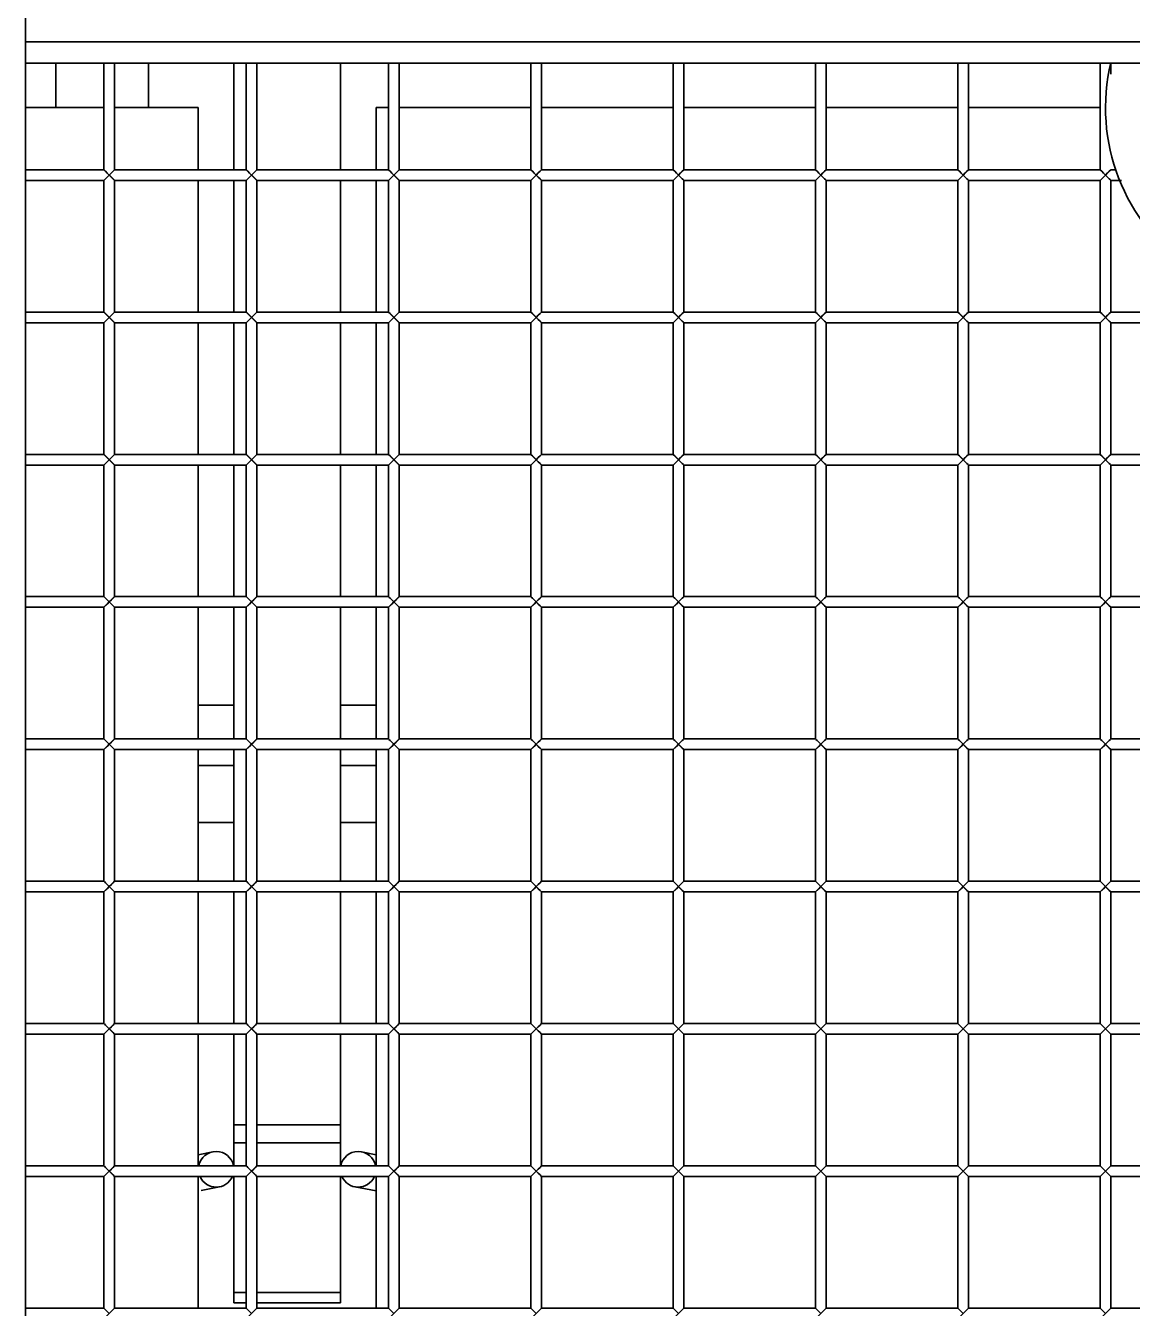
# Model space of a CAD drawing. Header units: millimetres. Extents: x 32496 to 166256, y 3504 to 23939.
# Drawn here: x 69754.5 to 70065.5, y 14212.6 to 14573.2 of the extents above; entities that cross this region are included whole.
import ezdxf

# ---------------------------------------------------------------- set-up
doc = ezdxf.new("R2010")
doc.units = ezdxf.units.MM
doc.layers.get('0').update_dxf_attribs({"lineweight": 35})

# ---------------------------------------------------------------- blocks, each defined once
blk = doc.blocks.new('8-1250')
at = {"linetype": 'Continuous'}
for p, q in [((-3291.63, -32393.79), (-3291.63, -33324.79)), ((-2665.63, -32402.79), (-3291.63, -32402.79)), ((-3291.63, -32408.79), (-2665.63, -32408.79)), ((-3283.13, -32408.79), (-3283.13, -32421.29)), ((-3269.63, -32408.79), (-3269.63, -32438.79)), ((-3266.63, -32408.79), (-3266.63, -32438.79)), ((-3257.13, -32408.79), (-3257.13, -32421.29)), ((-3233.13, -32438.79), (-3233.13, -32408.79)), ((-3229.63, -32408.79), (-3229.63, -32438.79)), ((-3226.63, -32408.79), (-3226.63, -32438.79)), ((-3203.13, -32438.79), (-3203.13, -32408.79)), ((-3189.63, -32408.79), (-3189.63, -32438.79)), ((-3186.63, -32408.79), (-3186.63, -32438.79)), ((-3149.63, -32408.79), (-3149.63, -32438.79)), ((-3146.63, -32408.79), (-3146.63, -32438.79)), ((-3109.63, -32408.79), (-3109.63, -32438.79)), ((-3106.63, -32408.79), (-3106.63, -32438.79)), ((-3069.63, -32408.79), (-3069.63, -32438.79)), ((-3066.63, -32408.79), (-3066.63, -32438.79)), ((-3029.63, -32408.79), (-3029.63, -32438.79)), ((-3026.63, -32408.79), (-3026.63, -32438.79)), ((-2989.63, -32408.79), (-2989.63, -32438.79)), ((-2986.63, -32408.79), (-2986.63, -32411.9)), ((-3269.63, -32421.29), (-3291.63, -32421.29)), ((-3243.13, -32421.29), (-3266.63, -32421.29)), ((-3243.13, -32438.79), (-3243.13, -32421.29)), ((-3193.13, -32421.29), (-3193.13, -32438.79)), ((-3189.63, -32421.29), (-3193.13, -32421.29)), ((-3149.63, -32421.29), (-3186.63, -32421.29)), ((-3109.63, -32421.29), (-3146.63, -32421.29)), ((-3069.63, -32421.29), (-3106.63, -32421.29)), ((-3029.63, -32421.29), (-3066.63, -32421.29)), ((-2989.63, -32421.29), (-3026.63, -32421.29)), ((-3291.63, -32438.79), (-3269.63, -32438.79)), ((-3269.63, -32441.79), (-3266.63, -32438.79)), ((-3269.63, -32438.79), (-3268.13, -32440.29)), ((-3266.63, -32438.79), (-3229.63, -32438.79)), ((-3229.63, -32441.79), (-3226.63, -32438.79)), ((-3229.63, -32438.79), (-3228.13, -32440.29)), ((-3226.63, -32438.79), (-3189.63, -32438.79)), ((-3189.63, -32441.79), (-3186.63, -32438.79)), ((-3189.63, -32438.79), (-3188.13, -32440.29)), ((-3186.63, -32438.79), (-3149.63, -32438.79)), ((-3149.63, -32441.79), (-3146.63, -32438.79)), ((-3149.63, -32438.79), (-3148.13, -32440.29)), ((-3146.63, -32438.79), (-3109.63, -32438.79)), ((-3109.63, -32441.79), (-3106.63, -32438.79)), ((-3109.63, -32438.79), (-3108.13, -32440.29)), ((-3106.63, -32438.79), (-3069.63, -32438.79)), ((-3069.63, -32441.79), (-3066.63, -32438.79)), ((-3069.63, -32438.79), (-3068.13, -32440.29)), ((-3066.63, -32438.79), (-3029.63, -32438.79)), ((-3029.63, -32441.79), (-3026.63, -32438.79)), ((-3029.63, -32438.79), (-3028.13, -32440.29)), ((-3026.63, -32438.79), (-2989.63, -32438.79)), ((-2989.63, -32441.79), (-2986.63, -32438.79)), ((-2989.63, -32438.79), (-2988.13, -32440.29)), ((-2986.63, -32438.79), (-2985.22, -32438.79)), ((-3291.63, -32441.79), (-3269.63, -32441.79)), ((-3269.63, -32441.79), (-3269.63, -32478.79)), ((-3266.63, -32441.79), (-3268.13, -32440.29)), ((-3266.63, -32441.79), (-3266.63, -32478.79)), ((-3266.63, -32441.79), (-3229.63, -32441.79)), ((-3243.13, -32478.79), (-3243.13, -32441.79)), ((-3233.13, -32478.79), (-3233.13, -32441.79)), ((-3229.63, -32441.79), (-3229.63, -32478.79)), ((-3226.63, -32441.79), (-3228.13, -32440.29)), ((-3226.63, -32441.79), (-3226.63, -32478.79)), ((-3226.63, -32441.79), (-3189.63, -32441.79)), ((-3203.13, -32478.79), (-3203.13, -32441.79)), ((-3193.13, -32441.79), (-3193.13, -32478.79)), ((-3189.63, -32441.79), (-3189.63, -32478.79)), ((-3186.63, -32441.79), (-3188.13, -32440.29)), ((-3186.63, -32441.79), (-3186.63, -32478.79)), ((-3186.63, -32441.79), (-3149.63, -32441.79)), ((-3149.63, -32441.79), (-3149.63, -32478.79)), ((-3146.63, -32441.79), (-3148.13, -32440.29)), ((-3146.63, -32441.79), (-3146.63, -32478.79)), ((-3146.63, -32441.79), (-3109.63, -32441.79)), ((-3109.63, -32441.79), (-3109.63, -32478.79)), ((-3106.63, -32441.79), (-3108.13, -32440.29)), ((-3106.63, -32441.79), (-3106.63, -32478.79)), ((-3106.63, -32441.79), (-3069.63, -32441.79)), ((-3069.63, -32441.79), (-3069.63, -32478.79)), ((-3066.63, -32441.79), (-3068.13, -32440.29)), ((-3066.63, -32441.79), (-3066.63, -32478.79)), ((-3066.63, -32441.79), (-3029.63, -32441.79)), ((-3029.63, -32441.79), (-3029.63, -32478.79)), ((-3026.63, -32441.79), (-3028.13, -32440.29)), ((-3026.63, -32441.79), (-3026.63, -32478.79)), ((-3026.63, -32441.79), (-2989.63, -32441.79)), ((-2989.63, -32441.79), (-2989.63, -32478.79)), ((-2986.63, -32441.79), (-2988.13, -32440.29)), ((-2986.63, -32441.79), (-2986.63, -32478.79)), ((-2986.63, -32441.79), (-2983.67, -32441.79)), ((-3291.63, -32478.79), (-3269.63, -32478.79)), ((-3269.63, -32481.79), (-3266.63, -32478.79)), ((-3269.63, -32478.79), (-3268.13, -32480.29)), ((-3266.63, -32478.79), (-3229.63, -32478.79)), ((-3229.63, -32481.79), (-3226.63, -32478.79)), ((-3229.63, -32478.79), (-3228.13, -32480.29)), ((-3226.63, -32478.79), (-3189.63, -32478.79)), ((-3189.63, -32481.79), (-3186.63, -32478.79)), ((-3189.63, -32478.79), (-3188.13, -32480.29)), ((-3186.63, -32478.79), (-3149.63, -32478.79)), ((-3149.63, -32481.79), (-3146.63, -32478.79)), ((-3149.63, -32478.79), (-3148.13, -32480.29)), ((-3146.63, -32478.79), (-3109.63, -32478.79)), ((-3109.63, -32481.79), (-3106.63, -32478.79)), ((-3109.63, -32478.79), (-3108.13, -32480.29)), ((-3106.63, -32478.79), (-3069.63, -32478.79)), ((-3069.63, -32481.79), (-3066.63, -32478.79)), ((-3069.63, -32478.79), (-3068.13, -32480.29)), ((-3066.63, -32478.79), (-3029.63, -32478.79)), ((-3029.63, -32481.79), (-3026.63, -32478.79)), ((-3029.63, -32478.79), (-3028.13, -32480.29)), ((-3026.63, -32478.79), (-2989.63, -32478.79)), ((-2989.63, -32481.79), (-2986.63, -32478.79)), ((-2989.63, -32478.79), (-2988.13, -32480.29)), ((-2986.63, -32478.79), (-2949.63, -32478.79)), ((-3291.63, -32481.79), (-3269.63, -32481.79)), ((-3269.63, -32481.79), (-3269.63, -32518.79)), ((-3266.63, -32481.79), (-3268.13, -32480.29)), ((-3266.63, -32481.79), (-3266.63, -32518.79)), ((-3266.63, -32481.79), (-3229.63, -32481.79)), ((-3243.13, -32518.79), (-3243.13, -32481.79)), ((-3233.13, -32518.79), (-3233.13, -32481.79)), ((-3229.63, -32481.79), (-3229.63, -32518.79)), ((-3226.63, -32481.79), (-3228.13, -32480.29)), ((-3226.63, -32481.79), (-3226.63, -32518.79)), ((-3226.63, -32481.79), (-3189.63, -32481.79)), ((-3203.13, -32518.79), (-3203.13, -32481.79)), ((-3193.13, -32481.79), (-3193.13, -32518.79)), ((-3189.63, -32481.79), (-3189.63, -32518.79)), ((-3186.63, -32481.79), (-3188.13, -32480.29)), ((-3186.63, -32481.79), (-3186.63, -32518.79)), ((-3186.63, -32481.79), (-3149.63, -32481.79)), ((-3149.63, -32481.79), (-3149.63, -32518.79)), ((-3146.63, -32481.79), (-3148.13, -32480.29)), ((-3146.63, -32481.79), (-3146.63, -32518.79)), ((-3146.63, -32481.79), (-3109.63, -32481.79)), ((-3109.63, -32481.79), (-3109.63, -32518.79)), ((-3106.63, -32481.79), (-3108.13, -32480.29)), ((-3106.63, -32481.79), (-3106.63, -32518.79)), ((-3106.63, -32481.79), (-3069.63, -32481.79)), ((-3069.63, -32481.79), (-3069.63, -32518.79)), ((-3066.63, -32481.79), (-3068.13, -32480.29)), ((-3066.63, -32481.79), (-3066.63, -32518.79)), ((-3066.63, -32481.79), (-3029.63, -32481.79)), ((-3029.63, -32481.79), (-3029.63, -32518.79)), ((-3026.63, -32481.79), (-3028.13, -32480.29)), ((-3026.63, -32481.79), (-3026.63, -32518.79)), ((-3026.63, -32481.79), (-2989.63, -32481.79)), ((-2989.63, -32481.79), (-2989.63, -32518.79)), ((-2986.63, -32481.79), (-2988.13, -32480.29)), ((-2986.63, -32481.79), (-2986.63, -32518.79)), ((-2986.63, -32481.79), (-2949.63, -32481.79)), ((-3291.63, -32518.79), (-3269.63, -32518.79)), ((-3291.63, -32521.79), (-3269.63, -32521.79)), ((-3269.63, -32521.79), (-3266.63, -32518.79)), ((-3269.63, -32518.79), (-3268.13, -32520.29)), ((-3269.63, -32521.79), (-3269.63, -32558.79)), ((-3266.63, -32521.79), (-3268.13, -32520.29)), ((-3266.63, -32518.79), (-3229.63, -32518.79)), ((-3266.63, -32521.79), (-3266.63, -32558.79)), ((-3266.63, -32521.79), (-3229.63, -32521.79)), ((-3243.13, -32558.79), (-3243.13, -32521.79)), ((-3233.13, -32558.79), (-3233.13, -32521.79)), ((-3229.63, -32521.79), (-3226.63, -32518.79)), ((-3229.63, -32518.79), (-3228.13, -32520.29)), ((-3229.63, -32521.79), (-3229.63, -32558.79)), ((-3226.63, -32521.79), (-3228.13, -32520.29)), ((-3226.63, -32518.79), (-3189.63, -32518.79)), ((-3226.63, -32521.79), (-3226.63, -32558.79)), ((-3226.63, -32521.79), (-3189.63, -32521.79)), ((-3203.13, -32558.79), (-3203.13, -32521.79)), ((-3193.13, -32521.79), (-3193.13, -32558.79)), ((-3189.63, -32521.79), (-3186.63, -32518.79)), ((-3189.63, -32518.79), (-3188.13, -32520.29)), ((-3189.63, -32521.79), (-3189.63, -32558.79)), ((-3186.63, -32521.79), (-3188.13, -32520.29)), ((-3186.63, -32518.79), (-3149.63, -32518.79)), ((-3186.63, -32521.79), (-3186.63, -32558.79)), ((-3186.63, -32521.79), (-3149.63, -32521.79)), ((-3149.63, -32521.79), (-3146.63, -32518.79)), ((-3149.63, -32518.79), (-3148.13, -32520.29)), ((-3149.63, -32521.79), (-3149.63, -32558.79)), ((-3146.63, -32521.79), (-3148.13, -32520.29)), ((-3146.63, -32518.79), (-3109.63, -32518.79)), ((-3146.63, -32521.79), (-3146.63, -32558.79)), ((-3146.63, -32521.79), (-3109.63, -32521.79)), ((-3109.63, -32521.79), (-3106.63, -32518.79)), ((-3109.63, -32518.79), (-3108.13, -32520.29)), ((-3109.63, -32521.79), (-3109.63, -32558.79)), ((-3106.63, -32521.79), (-3108.13, -32520.29)), ((-3106.63, -32518.79), (-3069.63, -32518.79)), ((-3106.63, -32521.79), (-3106.63, -32558.79)), ((-3106.63, -32521.79), (-3069.63, -32521.79)), ((-3069.63, -32521.79), (-3066.63, -32518.79)), ((-3069.63, -32518.79), (-3068.13, -32520.29)), ((-3069.63, -32521.79), (-3069.63, -32558.79)), ((-3066.63, -32521.79), (-3068.13, -32520.29)), ((-3066.63, -32518.79), (-3029.63, -32518.79)), ((-3066.63, -32521.79), (-3066.63, -32558.79)), ((-3066.63, -32521.79), (-3029.63, -32521.79)), ((-3029.63, -32521.79), (-3026.63, -32518.79)), ((-3029.63, -32518.79), (-3028.13, -32520.29)), ((-3029.63, -32521.79), (-3029.63, -32558.79)), ((-3026.63, -32521.79), (-3028.13, -32520.29)), ((-3026.63, -32518.79), (-2989.63, -32518.79)), ((-3026.63, -32521.79), (-3026.63, -32558.79)), ((-3026.63, -32521.79), (-2989.63, -32521.79)), ((-2989.63, -32521.79), (-2986.63, -32518.79)), ((-2989.63, -32518.79), (-2988.13, -32520.29)), ((-2989.63, -32521.79), (-2989.63, -32558.79)), ((-2986.63, -32521.79), (-2988.13, -32520.29)), ((-2986.63, -32518.79), (-2949.63, -32518.79)), ((-2986.63, -32521.79), (-2986.63, -32558.79)), ((-2986.63, -32521.79), (-2949.63, -32521.79)), ((-3291.63, -32558.79), (-3269.63, -32558.79)), ((-3291.63, -32561.79), (-3269.63, -32561.79)), ((-3269.63, -32561.79), (-3266.63, -32558.79)), ((-3269.63, -32558.79), (-3268.13, -32560.29)), ((-3269.63, -32561.79), (-3269.63, -32598.79)), ((-3266.63, -32561.79), (-3268.13, -32560.29)), ((-3266.63, -32558.79), (-3229.63, -32558.79)), ((-3266.63, -32561.79), (-3266.63, -32598.79)), ((-3266.63, -32561.79), (-3229.63, -32561.79)), ((-3243.13, -32598.79), (-3243.13, -32561.79)), ((-3233.13, -32598.79), (-3233.13, -32561.79)), ((-3229.63, -32561.79), (-3226.63, -32558.79)), ((-3229.63, -32558.79), (-3228.13, -32560.29)), ((-3229.63, -32561.79), (-3229.63, -32598.79)), ((-3226.63, -32561.79), (-3228.13, -32560.29)), ((-3226.63, -32558.79), (-3189.63, -32558.79)), ((-3226.63, -32561.79), (-3226.63, -32598.79)), ((-3226.63, -32561.79), (-3189.63, -32561.79)), ((-3203.13, -32598.79), (-3203.13, -32561.79)), ((-3193.13, -32561.79), (-3193.13, -32598.79)), ((-3189.63, -32561.79), (-3186.63, -32558.79)), ((-3189.63, -32558.79), (-3188.13, -32560.29)), ((-3189.63, -32561.79), (-3189.63, -32598.79)), ((-3186.63, -32561.79), (-3188.13, -32560.29)), ((-3186.63, -32558.79), (-3149.63, -32558.79)), ((-3186.63, -32561.79), (-3186.63, -32598.79)), ((-3186.63, -32561.79), (-3149.63, -32561.79)), ((-3149.63, -32561.79), (-3146.63, -32558.79)), ((-3149.63, -32558.79), (-3148.13, -32560.29)), ((-3149.63, -32561.79), (-3149.63, -32598.79)), ((-3146.63, -32561.79), (-3148.13, -32560.29)), ((-3146.63, -32558.79), (-3109.63, -32558.79)), ((-3146.63, -32561.79), (-3146.63, -32598.79)), ((-3146.63, -32561.79), (-3109.63, -32561.79)), ((-3109.63, -32561.79), (-3106.63, -32558.79)), ((-3109.63, -32558.79), (-3108.13, -32560.29)), ((-3109.63, -32561.79), (-3109.63, -32598.79)), ((-3106.63, -32561.79), (-3108.13, -32560.29)), ((-3106.63, -32558.79), (-3069.63, -32558.79)), ((-3106.63, -32561.79), (-3106.63, -32598.79)), ((-3106.63, -32561.79), (-3069.63, -32561.79)), ((-3069.63, -32561.79), (-3066.63, -32558.79)), ((-3069.63, -32558.79), (-3068.13, -32560.29)), ((-3069.63, -32561.79), (-3069.63, -32598.79)), ((-3066.63, -32561.79), (-3068.13, -32560.29)), ((-3066.63, -32558.79), (-3029.63, -32558.79)), ((-3066.63, -32561.79), (-3066.63, -32598.79)), ((-3066.63, -32561.79), (-3029.63, -32561.79)), ((-3029.63, -32561.79), (-3026.63, -32558.79)), ((-3029.63, -32558.79), (-3028.13, -32560.29)), ((-3029.63, -32561.79), (-3029.63, -32598.79)), ((-3026.63, -32561.79), (-3028.13, -32560.29)), ((-3026.63, -32558.79), (-2989.63, -32558.79)), ((-3026.63, -32561.79), (-3026.63, -32598.79)), ((-3026.63, -32561.79), (-2989.63, -32561.79)), ((-2989.63, -32561.79), (-2986.63, -32558.79)), ((-2989.63, -32558.79), (-2988.13, -32560.29)), ((-2989.63, -32561.79), (-2989.63, -32598.79)), ((-2986.63, -32561.79), (-2988.13, -32560.29)), ((-2986.63, -32558.79), (-2949.63, -32558.79)), ((-2986.63, -32561.79), (-2986.63, -32598.79)), ((-2986.63, -32561.79), (-2949.63, -32561.79)), ((-3233.13, -32589.29), (-3243.13, -32589.29)), ((-3193.13, -32589.29), (-3203.13, -32589.29)), ((-3291.63, -32598.79), (-3269.63, -32598.79)), ((-3269.63, -32601.79), (-3266.63, -32598.79)), ((-3269.63, -32598.79), (-3268.13, -32600.29)), ((-3266.63, -32601.79), (-3268.13, -32600.29)), ((-3266.63, -32598.79), (-3229.63, -32598.79)), ((-3229.63, -32601.79), (-3226.63, -32598.79)), ((-3229.63, -32598.79), (-3228.13, -32600.29)), ((-3226.63, -32601.79), (-3228.13, -32600.29)), ((-3226.63, -32598.79), (-3189.63, -32598.79)), ((-3189.63, -32601.79), (-3186.63, -32598.79)), ((-3189.63, -32598.79), (-3188.13, -32600.29)), ((-3186.63, -32601.79), (-3188.13, -32600.29)), ((-3186.63, -32598.79), (-3149.63, -32598.79)), ((-3149.63, -32601.79), (-3146.63, -32598.79)), ((-3149.63, -32598.79), (-3148.13, -32600.29)), ((-3146.63, -32601.79), (-3148.13, -32600.29)), ((-3146.63, -32598.79), (-3109.63, -32598.79)), ((-3109.63, -32601.79), (-3106.63, -32598.79)), ((-3109.63, -32598.79), (-3108.13, -32600.29)), ((-3106.63, -32601.79), (-3108.13, -32600.29)), ((-3106.63, -32598.79), (-3069.63, -32598.79)), ((-3069.63, -32601.79), (-3066.63, -32598.79)), ((-3069.63, -32598.79), (-3068.13, -32600.29)), ((-3066.63, -32601.79), (-3068.13, -32600.29)), ((-3066.63, -32598.79), (-3029.63, -32598.79)), ((-3029.63, -32601.79), (-3026.63, -32598.79)), ((-3029.63, -32598.79), (-3028.13, -32600.29)), ((-3026.63, -32601.79), (-3028.13, -32600.29)), ((-3026.63, -32598.79), (-2989.63, -32598.79)), ((-2989.63, -32601.79), (-2986.63, -32598.79)), ((-2989.63, -32598.79), (-2988.13, -32600.29)), ((-2986.63, -32601.79), (-2988.13, -32600.29)), ((-2986.63, -32598.79), (-2949.63, -32598.79)), ((-3291.63, -32601.79), (-3269.63, -32601.79)), ((-3269.63, -32601.79), (-3269.63, -32638.79)), ((-3266.63, -32601.79), (-3266.63, -32638.79)), ((-3266.63, -32601.79), (-3229.63, -32601.79)), ((-3243.13, -32638.79), (-3243.13, -32601.79)), ((-3233.13, -32638.79), (-3233.13, -32601.79)), ((-3229.63, -32601.79), (-3229.63, -32638.79)), ((-3226.63, -32601.79), (-3226.63, -32638.79)), ((-3226.63, -32601.79), (-3189.63, -32601.79)), ((-3203.13, -32638.79), (-3203.13, -32601.79)), ((-3193.13, -32601.79), (-3193.13, -32638.79)), ((-3189.63, -32601.79), (-3189.63, -32638.79)), ((-3186.63, -32601.79), (-3186.63, -32638.79)), ((-3186.63, -32601.79), (-3149.63, -32601.79)), ((-3149.63, -32601.79), (-3149.63, -32638.79)), ((-3146.63, -32601.79), (-3146.63, -32638.79)), ((-3146.63, -32601.79), (-3109.63, -32601.79)), ((-3109.63, -32601.79), (-3109.63, -32638.79)), ((-3106.63, -32601.79), (-3106.63, -32638.79)), ((-3106.63, -32601.79), (-3069.63, -32601.79)), ((-3069.63, -32601.79), (-3069.63, -32638.79)), ((-3066.63, -32601.79), (-3066.63, -32638.79)), ((-3066.63, -32601.79), (-3029.63, -32601.79)), ((-3029.63, -32601.79), (-3029.63, -32638.79)), ((-3026.63, -32601.79), (-3026.63, -32638.79)), ((-3026.63, -32601.79), (-2989.63, -32601.79)), ((-2989.63, -32601.79), (-2989.63, -32638.79)), ((-2986.63, -32601.79), (-2986.63, -32638.79)), ((-2986.63, -32601.79), (-2949.63, -32601.79)), ((-3233.13, -32606.29), (-3243.13, -32606.29)), ((-3193.13, -32606.29), (-3203.13, -32606.29)), ((-3233.13, -32622.29), (-3243.13, -32622.29)), ((-3193.13, -32622.29), (-3203.13, -32622.29)), ((-3291.63, -32638.79), (-3269.63, -32638.79)), ((-3269.63, -32641.79), (-3266.63, -32638.79)), ((-3269.63, -32638.79), (-3268.13, -32640.29)), ((-3266.63, -32641.79), (-3268.13, -32640.29)), ((-3266.63, -32638.79), (-3229.63, -32638.79)), ((-3229.63, -32641.79), (-3226.63, -32638.79)), ((-3229.63, -32638.79), (-3228.13, -32640.29)), ((-3226.63, -32641.79), (-3228.13, -32640.29)), ((-3226.63, -32638.79), (-3189.63, -32638.79)), ((-3189.63, -32641.79), (-3186.63, -32638.79)), ((-3189.63, -32638.79), (-3188.13, -32640.29)), ((-3186.63, -32641.79), (-3188.13, -32640.29)), ((-3186.63, -32638.79), (-3149.63, -32638.79)), ((-3149.63, -32641.79), (-3146.63, -32638.79)), ((-3149.63, -32638.79), (-3148.13, -32640.29)), ((-3146.63, -32641.79), (-3148.13, -32640.29)), ((-3146.63, -32638.79), (-3109.63, -32638.79)), ((-3109.63, -32641.79), (-3106.63, -32638.79)), ((-3109.63, -32638.79), (-3108.13, -32640.29)), ((-3106.63, -32641.79), (-3108.13, -32640.29)), ((-3106.63, -32638.79), (-3069.63, -32638.79)), ((-3069.63, -32641.79), (-3066.63, -32638.79)), ((-3069.63, -32638.79), (-3068.13, -32640.29)), ((-3066.63, -32641.79), (-3068.13, -32640.29)), ((-3066.63, -32638.79), (-3029.63, -32638.79)), ((-3029.63, -32641.79), (-3026.63, -32638.79)), ((-3029.63, -32638.79), (-3028.13, -32640.29)), ((-3026.63, -32641.79), (-3028.13, -32640.29)), ((-3026.63, -32638.79), (-2989.63, -32638.79)), ((-2989.63, -32641.79), (-2986.63, -32638.79)), ((-2989.63, -32638.79), (-2988.13, -32640.29)), ((-2986.63, -32641.79), (-2988.13, -32640.29)), ((-2986.63, -32638.79), (-2949.63, -32638.79)), ((-3291.63, -32641.79), (-3269.63, -32641.79)), ((-3269.63, -32641.79), (-3269.63, -32678.79)), ((-3266.63, -32641.79), (-3266.63, -32678.79)), ((-3266.63, -32641.79), (-3229.63, -32641.79)), ((-3243.13, -32678.79), (-3243.13, -32641.79)), ((-3233.13, -32678.79), (-3233.13, -32641.79)), ((-3229.63, -32641.79), (-3229.63, -32678.79)), ((-3226.63, -32641.79), (-3226.63, -32678.79)), ((-3226.63, -32641.79), (-3189.63, -32641.79)), ((-3203.13, -32678.79), (-3203.13, -32641.79)), ((-3193.13, -32641.79), (-3193.13, -32678.79)), ((-3189.63, -32641.79), (-3189.63, -32678.79)), ((-3186.63, -32641.79), (-3186.63, -32678.79)), ((-3186.63, -32641.79), (-3149.63, -32641.79)), ((-3149.63, -32641.79), (-3149.63, -32678.79)), ((-3146.63, -32641.79), (-3146.63, -32678.79)), ((-3146.63, -32641.79), (-3109.63, -32641.79)), ((-3109.63, -32641.79), (-3109.63, -32678.79)), ((-3106.63, -32641.79), (-3106.63, -32678.79)), ((-3106.63, -32641.79), (-3069.63, -32641.79)), ((-3069.63, -32641.79), (-3069.63, -32678.79)), ((-3066.63, -32641.79), (-3066.63, -32678.79)), ((-3066.63, -32641.79), (-3029.63, -32641.79)), ((-3029.63, -32641.79), (-3029.63, -32678.79)), ((-3026.63, -32641.79), (-3026.63, -32678.79)), ((-3026.63, -32641.79), (-2989.63, -32641.79)), ((-2989.63, -32641.79), (-2989.63, -32678.79)), ((-2986.63, -32641.79), (-2986.63, -32678.79)), ((-2986.63, -32641.79), (-2949.63, -32641.79)), ((-3291.63, -32678.79), (-3269.63, -32678.79)), ((-3269.63, -32681.79), (-3266.63, -32678.79)), ((-3269.63, -32678.79), (-3268.13, -32680.29)), ((-3266.63, -32681.79), (-3268.13, -32680.29)), ((-3266.63, -32678.79), (-3229.63, -32678.79)), ((-3229.63, -32681.79), (-3226.63, -32678.79)), ((-3229.63, -32678.79), (-3228.13, -32680.29)), ((-3226.63, -32681.79), (-3228.13, -32680.29)), ((-3226.63, -32678.79), (-3189.63, -32678.79)), ((-3189.63, -32681.79), (-3186.63, -32678.79)), ((-3189.63, -32678.79), (-3188.13, -32680.29)), ((-3186.63, -32681.79), (-3188.13, -32680.29)), ((-3186.63, -32678.79), (-3149.63, -32678.79)), ((-3149.63, -32681.79), (-3146.63, -32678.79)), ((-3149.63, -32678.79), (-3148.13, -32680.29)), ((-3146.63, -32681.79), (-3148.13, -32680.29)), ((-3146.63, -32678.79), (-3109.63, -32678.79)), ((-3109.63, -32681.79), (-3106.63, -32678.79)), ((-3109.63, -32678.79), (-3108.13, -32680.29)), ((-3106.63, -32681.79), (-3108.13, -32680.29)), ((-3106.63, -32678.79), (-3069.63, -32678.79)), ((-3069.63, -32681.79), (-3066.63, -32678.79)), ((-3069.63, -32678.79), (-3068.13, -32680.29)), ((-3066.63, -32681.79), (-3068.13, -32680.29)), ((-3066.63, -32678.79), (-3029.63, -32678.79)), ((-3029.63, -32681.79), (-3026.63, -32678.79)), ((-3029.63, -32678.79), (-3028.13, -32680.29)), ((-3026.63, -32681.79), (-3028.13, -32680.29)), ((-3026.63, -32678.79), (-2989.63, -32678.79)), ((-2989.63, -32681.79), (-2986.63, -32678.79)), ((-2989.63, -32678.79), (-2988.13, -32680.29)), ((-2986.63, -32681.79), (-2988.13, -32680.29)), ((-2986.63, -32678.79), (-2949.63, -32678.79)), ((-3291.63, -32681.79), (-3269.63, -32681.79)), ((-3269.63, -32681.79), (-3269.63, -32718.79)), ((-3266.63, -32681.79), (-3266.63, -32718.79)), ((-3266.63, -32681.79), (-3229.63, -32681.79)), ((-3243.13, -32718.79), (-3243.13, -32681.79)), ((-3233.13, -32718.82), (-3233.13, -32681.79)), ((-3229.63, -32681.79), (-3229.63, -32718.79)), ((-3226.63, -32681.79), (-3226.63, -32718.79)), ((-3226.63, -32681.79), (-3189.63, -32681.79)), ((-3203.13, -32718.82), (-3203.13, -32681.79)), ((-3193.13, -32681.79), (-3193.13, -32718.79)), ((-3189.63, -32681.79), (-3189.63, -32718.79)), ((-3186.63, -32681.79), (-3186.63, -32718.79)), ((-3186.63, -32681.79), (-3149.63, -32681.79)), ((-3149.63, -32681.79), (-3149.63, -32718.79)), ((-3146.63, -32681.79), (-3146.63, -32718.79)), ((-3146.63, -32681.79), (-3109.63, -32681.79)), ((-3109.63, -32681.79), (-3109.63, -32718.79)), ((-3106.63, -32681.79), (-3106.63, -32718.79)), ((-3106.63, -32681.79), (-3069.63, -32681.79)), ((-3069.63, -32681.79), (-3069.63, -32718.79)), ((-3066.63, -32681.79), (-3066.63, -32718.79)), ((-3066.63, -32681.79), (-3029.63, -32681.79)), ((-3029.63, -32681.79), (-3029.63, -32718.79)), ((-3026.63, -32681.79), (-3026.63, -32718.79)), ((-3026.63, -32681.79), (-2989.63, -32681.79)), ((-2989.63, -32681.79), (-2989.63, -32718.79)), ((-2986.63, -32681.79), (-2986.63, -32718.79)), ((-2986.63, -32681.79), (-2949.63, -32681.79)), ((-3233.13, -32707.29), (-3229.63, -32707.29)), ((-3226.63, -32707.29), (-3203.13, -32707.29)), ((-3229.63, -32712.29), (-3233.13, -32712.29)), ((-3203.13, -32712.29), (-3226.63, -32712.29)), ((-3243.13, -32715.66), (-3239.04, -32714.86)), ((-3197.21, -32714.86), (-3193.13, -32715.66)), ((-3291.63, -32718.79), (-3269.63, -32718.79)), ((-3269.63, -32721.79), (-3266.63, -32718.79)), ((-3269.63, -32718.79), (-3268.13, -32720.29)), ((-3266.63, -32721.79), (-3268.13, -32720.29)), ((-3266.63, -32718.79), (-3229.63, -32718.79)), ((-3229.63, -32721.79), (-3226.63, -32718.79)), ((-3229.63, -32718.79), (-3228.13, -32720.29)), ((-3226.63, -32721.79), (-3228.13, -32720.29)), ((-3226.63, -32718.79), (-3189.63, -32718.79)), ((-3189.63, -32721.79), (-3186.63, -32718.79)), ((-3189.63, -32718.79), (-3188.13, -32720.29)), ((-3186.63, -32721.79), (-3188.13, -32720.29)), ((-3186.63, -32718.79), (-3149.63, -32718.79)), ((-3149.63, -32721.79), (-3146.63, -32718.79)), ((-3149.63, -32718.79), (-3148.13, -32720.29)), ((-3146.63, -32721.79), (-3148.13, -32720.29)), ((-3146.63, -32718.79), (-3109.63, -32718.79)), ((-3109.63, -32721.79), (-3106.63, -32718.79)), ((-3109.63, -32718.79), (-3108.13, -32720.29)), ((-3106.63, -32721.79), (-3108.13, -32720.29)), ((-3106.63, -32718.79), (-3069.63, -32718.79)), ((-3069.63, -32721.79), (-3066.63, -32718.79)), ((-3069.63, -32718.79), (-3068.13, -32720.29)), ((-3066.63, -32721.79), (-3068.13, -32720.29)), ((-3066.63, -32718.79), (-3029.63, -32718.79)), ((-3029.63, -32721.79), (-3026.63, -32718.79)), ((-3029.63, -32718.79), (-3028.13, -32720.29)), ((-3026.63, -32721.79), (-3028.13, -32720.29)), ((-3026.63, -32718.79), (-2989.63, -32718.79)), ((-2989.63, -32721.79), (-2986.63, -32718.79)), ((-2989.63, -32718.79), (-2988.13, -32720.29)), ((-2986.63, -32721.79), (-2988.13, -32720.29)), ((-2986.63, -32718.79), (-2949.63, -32718.79)), ((-3291.63, -32721.79), (-3269.63, -32721.79)), ((-3269.63, -32721.79), (-3269.63, -32758.79)), ((-3266.63, -32721.79), (-3266.63, -32758.79)), ((-3266.63, -32721.79), (-3229.63, -32721.79)), ((-3243.13, -32758.79), (-3243.13, -32721.79)), ((-3233.13, -32721.79), (-3233.13, -32757.29)), ((-3229.63, -32721.79), (-3229.63, -32758.79)), ((-3226.63, -32721.79), (-3226.63, -32758.79)), ((-3226.63, -32721.79), (-3189.63, -32721.79)), ((-3203.13, -32757.29), (-3203.13, -32721.79)), ((-3193.13, -32721.79), (-3193.13, -32758.79)), ((-3189.63, -32721.79), (-3189.63, -32758.79)), ((-3186.63, -32721.79), (-3186.63, -32758.79)), ((-3186.63, -32721.79), (-3149.63, -32721.79)), ((-3149.63, -32721.79), (-3149.63, -32758.79)), ((-3146.63, -32721.79), (-3146.63, -32758.79)), ((-3146.63, -32721.79), (-3109.63, -32721.79)), ((-3109.63, -32721.79), (-3109.63, -32758.79)), ((-3106.63, -32721.79), (-3106.63, -32758.79)), ((-3106.63, -32721.79), (-3069.63, -32721.79)), ((-3069.63, -32721.79), (-3069.63, -32758.79)), ((-3066.63, -32721.79), (-3066.63, -32758.79)), ((-3066.63, -32721.79), (-3029.63, -32721.79)), ((-3029.63, -32721.79), (-3029.63, -32758.79)), ((-3026.63, -32721.79), (-3026.63, -32758.79)), ((-3026.63, -32721.79), (-2989.63, -32721.79)), ((-2989.63, -32721.79), (-2989.63, -32758.79)), ((-2986.63, -32721.79), (-2986.63, -32758.79)), ((-2986.63, -32721.79), (-2949.63, -32721.79)), ((-3242.27, -32725.68), (-3237.13, -32724.68)), ((-3199.12, -32724.68), (-3193.13, -32725.84)), ((-3233.13, -32754.4), (-3229.63, -32754.4)), ((-3226.63, -32754.4), (-3203.13, -32754.4)), ((-3291.63, -32758.79), (-3269.63, -32758.79)), ((-3269.63, -32761.79), (-3266.63, -32758.79)), ((-3269.63, -32758.79), (-3268.13, -32760.29)), ((-3266.63, -32758.79), (-3229.63, -32758.79)), ((-3229.63, -32757.29), (-3233.13, -32757.29)), ((-3229.63, -32761.79), (-3226.63, -32758.79)), ((-3229.63, -32758.79), (-3228.13, -32760.29)), ((-3203.13, -32757.29), (-3226.63, -32757.29)), ((-3226.63, -32758.79), (-3189.63, -32758.79)), ((-3189.63, -32761.79), (-3186.63, -32758.79)), ((-3189.63, -32758.79), (-3188.13, -32760.29)), ((-3186.63, -32758.79), (-3149.63, -32758.79)), ((-3149.63, -32761.79), (-3146.63, -32758.79)), ((-3149.63, -32758.79), (-3148.13, -32760.29)), ((-3146.63, -32758.79), (-3109.63, -32758.79)), ((-3109.63, -32761.79), (-3106.63, -32758.79)), ((-3109.63, -32758.79), (-3108.13, -32760.29)), ((-3106.63, -32758.79), (-3069.63, -32758.79)), ((-3069.63, -32761.79), (-3066.63, -32758.79)), ((-3069.63, -32758.79), (-3068.13, -32760.29)), ((-3066.63, -32758.79), (-3029.63, -32758.79)), ((-3029.63, -32761.79), (-3026.63, -32758.79)), ((-3029.63, -32758.79), (-3028.13, -32760.29)), ((-3026.63, -32758.79), (-2989.63, -32758.79)), ((-2989.63, -32761.79), (-2986.63, -32758.79)), ((-2989.63, -32758.79), (-2988.13, -32760.29)), ((-2986.63, -32758.79), (-2949.63, -32758.79))]:
    blk.add_line(p, q, dxfattribs=at)
for points in [[(-3269.51, -32438.9), (-3269.2, -32439.22), (-3268.71, -32439.71), (-3267.54, -32440.88)], [(-3268.13, -32440.29), (-3267.54, -32439.7), (-3267.07, -32439.23), (-3266.74, -32438.9)], [(-3229.51, -32438.9), (-3229.2, -32439.22), (-3228.71, -32439.71), (-3227.54, -32440.88)], [(-3228.13, -32440.29), (-3227.54, -32439.7), (-3227.07, -32439.23), (-3226.74, -32438.9)], [(-3189.51, -32438.9), (-3189.2, -32439.22), (-3188.71, -32439.71), (-3187.54, -32440.88)], [(-3188.13, -32440.29), (-3187.54, -32439.7), (-3187.07, -32439.23), (-3186.74, -32438.9)], [(-3149.51, -32438.9), (-3149.2, -32439.22), (-3148.71, -32439.71), (-3147.54, -32440.88)], [(-3148.13, -32440.29), (-3147.54, -32439.7), (-3147.07, -32439.23), (-3146.74, -32438.9)], [(-3109.51, -32438.9), (-3109.2, -32439.22), (-3108.71, -32439.71), (-3107.54, -32440.88)], [(-3108.13, -32440.29), (-3107.54, -32439.7), (-3107.07, -32439.23), (-3106.74, -32438.9)], [(-3069.51, -32438.9), (-3069.2, -32439.22), (-3068.71, -32439.71), (-3067.54, -32440.88)], [(-3068.13, -32440.29), (-3067.54, -32439.7), (-3067.07, -32439.23), (-3066.74, -32438.9)], [(-3029.51, -32438.9), (-3029.2, -32439.22), (-3028.71, -32439.71), (-3027.54, -32440.88)], [(-3028.13, -32440.29), (-3027.54, -32439.7), (-3027.07, -32439.23), (-3026.74, -32438.9)], [(-2989.51, -32438.9), (-2989.2, -32439.22), (-2988.71, -32439.71), (-2987.54, -32440.88)], [(-2988.13, -32440.29), (-2987.54, -32439.7), (-2987.07, -32439.23), (-2986.74, -32438.9)], [(-3268.13, -32440.29), (-3268.72, -32440.88), (-3269.19, -32441.35)], [(-3266.74, -32441.67), (-3267.07, -32441.35), (-3267.54, -32440.88)], [(-3228.13, -32440.29), (-3228.72, -32440.88), (-3229.19, -32441.35)], [(-3226.74, -32441.67), (-3227.07, -32441.35), (-3227.54, -32440.88)], [(-3188.13, -32440.29), (-3188.72, -32440.88), (-3189.19, -32441.35)], [(-3186.74, -32441.67), (-3187.07, -32441.35), (-3187.54, -32440.88)], [(-3148.13, -32440.29), (-3148.72, -32440.88), (-3149.19, -32441.35)], [(-3146.74, -32441.67), (-3147.07, -32441.35), (-3147.54, -32440.88)], [(-3108.13, -32440.29), (-3108.72, -32440.88), (-3109.19, -32441.35)], [(-3106.74, -32441.67), (-3107.07, -32441.35), (-3107.54, -32440.88)], [(-3068.13, -32440.29), (-3068.72, -32440.88), (-3069.19, -32441.35)], [(-3066.74, -32441.67), (-3067.07, -32441.35), (-3067.54, -32440.88)], [(-3028.13, -32440.29), (-3028.72, -32440.88), (-3029.19, -32441.35)], [(-3026.74, -32441.67), (-3027.07, -32441.35), (-3027.54, -32440.88)], [(-2988.13, -32440.29), (-2988.72, -32440.88), (-2989.19, -32441.35)], [(-2986.74, -32441.67), (-2987.07, -32441.35), (-2987.54, -32440.88)], [(-3269.51, -32478.9), (-3269.2, -32479.22), (-3268.71, -32479.71), (-3267.54, -32480.88)], [(-3268.13, -32480.29), (-3267.54, -32479.7), (-3267.07, -32479.23), (-3266.74, -32478.9)], [(-3229.51, -32478.9), (-3229.2, -32479.22), (-3228.71, -32479.71), (-3227.54, -32480.88)], [(-3228.13, -32480.29), (-3227.54, -32479.7), (-3227.07, -32479.23), (-3226.74, -32478.9)], [(-3189.51, -32478.9), (-3189.2, -32479.22), (-3188.71, -32479.71), (-3187.54, -32480.88)], [(-3188.13, -32480.29), (-3187.54, -32479.7), (-3187.07, -32479.23), (-3186.74, -32478.9)], [(-3149.51, -32478.9), (-3149.2, -32479.22), (-3148.71, -32479.71), (-3147.54, -32480.88)], [(-3148.13, -32480.29), (-3147.54, -32479.7), (-3147.07, -32479.23), (-3146.74, -32478.9)], [(-3109.51, -32478.9), (-3109.2, -32479.22), (-3108.71, -32479.71), (-3107.54, -32480.88)], [(-3108.13, -32480.29), (-3107.54, -32479.7), (-3107.07, -32479.23), (-3106.74, -32478.9)], [(-3069.51, -32478.9), (-3069.2, -32479.22), (-3068.71, -32479.71), (-3067.54, -32480.88)], [(-3068.13, -32480.29), (-3067.54, -32479.7), (-3067.07, -32479.23), (-3066.74, -32478.9)], [(-3029.51, -32478.9), (-3029.2, -32479.22), (-3028.71, -32479.71), (-3027.54, -32480.88)], [(-3028.13, -32480.29), (-3027.54, -32479.7), (-3027.07, -32479.23), (-3026.74, -32478.9)], [(-2989.51, -32478.9), (-2989.2, -32479.22), (-2988.71, -32479.71), (-2987.54, -32480.88)], [(-2988.13, -32480.29), (-2987.54, -32479.7), (-2987.07, -32479.23), (-2986.74, -32478.9)], [(-3268.13, -32480.29), (-3268.72, -32480.88), (-3269.19, -32481.35)], [(-3266.74, -32481.67), (-3267.07, -32481.35), (-3267.54, -32480.88)], [(-3228.13, -32480.29), (-3228.72, -32480.88), (-3229.19, -32481.35)], [(-3226.74, -32481.67), (-3227.07, -32481.35), (-3227.54, -32480.88)], [(-3188.13, -32480.29), (-3188.72, -32480.88), (-3189.19, -32481.35)], [(-3186.74, -32481.67), (-3187.07, -32481.35), (-3187.54, -32480.88)], [(-3148.13, -32480.29), (-3148.72, -32480.88), (-3149.19, -32481.35)], [(-3146.74, -32481.67), (-3147.07, -32481.35), (-3147.54, -32480.88)], [(-3108.13, -32480.29), (-3108.72, -32480.88), (-3109.19, -32481.35)], [(-3106.74, -32481.67), (-3107.07, -32481.35), (-3107.54, -32480.88)], [(-3068.13, -32480.29), (-3068.72, -32480.88), (-3069.19, -32481.35)], [(-3066.74, -32481.67), (-3067.07, -32481.35), (-3067.54, -32480.88)], [(-3028.13, -32480.29), (-3028.72, -32480.88), (-3029.19, -32481.35)], [(-3026.74, -32481.67), (-3027.07, -32481.35), (-3027.54, -32480.88)], [(-2988.13, -32480.29), (-2988.72, -32480.88), (-2989.19, -32481.35)], [(-2986.74, -32481.67), (-2987.07, -32481.35), (-2987.54, -32480.88)], [(-3269.51, -32518.9), (-3269.2, -32519.22), (-3268.71, -32519.71), (-3267.54, -32520.88)], [(-3268.13, -32520.29), (-3268.72, -32520.88), (-3269.19, -32521.35)], [(-3268.13, -32520.29), (-3267.54, -32519.7), (-3267.07, -32519.23), (-3266.74, -32518.9)], [(-3266.74, -32521.67), (-3267.07, -32521.35), (-3267.54, -32520.88)], [(-3229.51, -32518.9), (-3229.2, -32519.22), (-3228.71, -32519.71), (-3227.54, -32520.88)], [(-3228.13, -32520.29), (-3228.72, -32520.88), (-3229.19, -32521.35)], [(-3228.13, -32520.29), (-3227.54, -32519.7), (-3227.07, -32519.23), (-3226.74, -32518.9)], [(-3226.74, -32521.67), (-3227.07, -32521.35), (-3227.54, -32520.88)], [(-3189.51, -32518.9), (-3189.2, -32519.22), (-3188.71, -32519.71), (-3187.54, -32520.88)], [(-3188.13, -32520.29), (-3188.72, -32520.88), (-3189.19, -32521.35)], [(-3188.13, -32520.29), (-3187.54, -32519.7), (-3187.07, -32519.23), (-3186.74, -32518.9)], [(-3186.74, -32521.67), (-3187.07, -32521.35), (-3187.54, -32520.88)], [(-3149.51, -32518.9), (-3149.2, -32519.22), (-3148.71, -32519.71), (-3147.54, -32520.88)], [(-3148.13, -32520.29), (-3148.72, -32520.88), (-3149.19, -32521.35)], [(-3148.13, -32520.29), (-3147.54, -32519.7), (-3147.07, -32519.23), (-3146.74, -32518.9)], [(-3146.74, -32521.67), (-3147.07, -32521.35), (-3147.54, -32520.88)], [(-3109.51, -32518.9), (-3109.2, -32519.22), (-3108.71, -32519.71), (-3107.54, -32520.88)], [(-3108.13, -32520.29), (-3108.72, -32520.88), (-3109.19, -32521.35)], [(-3108.13, -32520.29), (-3107.54, -32519.7), (-3107.07, -32519.23), (-3106.74, -32518.9)], [(-3106.74, -32521.67), (-3107.07, -32521.35), (-3107.54, -32520.88)], [(-3069.51, -32518.9), (-3069.2, -32519.22), (-3068.71, -32519.71), (-3067.54, -32520.88)], [(-3068.13, -32520.29), (-3068.72, -32520.88), (-3069.19, -32521.35)], [(-3068.13, -32520.29), (-3067.54, -32519.7), (-3067.07, -32519.23), (-3066.74, -32518.9)], [(-3066.74, -32521.67), (-3067.07, -32521.35), (-3067.54, -32520.88)], [(-3029.51, -32518.9), (-3029.2, -32519.22), (-3028.71, -32519.71), (-3027.54, -32520.88)], [(-3028.13, -32520.29), (-3028.72, -32520.88), (-3029.19, -32521.35)], [(-3028.13, -32520.29), (-3027.54, -32519.7), (-3027.07, -32519.23), (-3026.74, -32518.9)], [(-3026.74, -32521.67), (-3027.07, -32521.35), (-3027.54, -32520.88)], [(-2989.51, -32518.9), (-2989.2, -32519.22), (-2988.71, -32519.71), (-2987.54, -32520.88)], [(-2988.13, -32520.29), (-2988.72, -32520.88), (-2989.19, -32521.35)], [(-2988.13, -32520.29), (-2987.54, -32519.7), (-2987.07, -32519.23), (-2986.74, -32518.9)], [(-2986.74, -32521.67), (-2987.07, -32521.35), (-2987.54, -32520.88)], [(-3269.51, -32558.9), (-3269.2, -32559.22), (-3268.71, -32559.71), (-3267.54, -32560.88)], [(-3268.13, -32560.29), (-3268.72, -32560.88), (-3269.19, -32561.35)], [(-3268.13, -32560.29), (-3267.54, -32559.7), (-3267.07, -32559.23), (-3266.74, -32558.9)], [(-3266.74, -32561.67), (-3267.07, -32561.35), (-3267.54, -32560.88)], [(-3229.51, -32558.9), (-3229.2, -32559.22), (-3228.71, -32559.71), (-3227.54, -32560.88)], [(-3228.13, -32560.29), (-3228.72, -32560.88), (-3229.19, -32561.35)], [(-3228.13, -32560.29), (-3227.54, -32559.7), (-3227.07, -32559.23), (-3226.74, -32558.9)], [(-3226.74, -32561.67), (-3227.07, -32561.35), (-3227.54, -32560.88)], [(-3189.51, -32558.9), (-3189.2, -32559.22), (-3188.71, -32559.71), (-3187.54, -32560.88)], [(-3188.13, -32560.29), (-3188.72, -32560.88), (-3189.19, -32561.35)], [(-3188.13, -32560.29), (-3187.54, -32559.7), (-3187.07, -32559.23), (-3186.74, -32558.9)], [(-3186.74, -32561.67), (-3187.07, -32561.35), (-3187.54, -32560.88)], [(-3149.51, -32558.9), (-3149.2, -32559.22), (-3148.71, -32559.71), (-3147.54, -32560.88)], [(-3148.13, -32560.29), (-3148.72, -32560.88), (-3149.19, -32561.35)], [(-3148.13, -32560.29), (-3147.54, -32559.7), (-3147.07, -32559.23), (-3146.74, -32558.9)], [(-3146.74, -32561.67), (-3147.07, -32561.35), (-3147.54, -32560.88)], [(-3109.51, -32558.9), (-3109.2, -32559.22), (-3108.71, -32559.71), (-3107.54, -32560.88)], [(-3108.13, -32560.29), (-3108.72, -32560.88), (-3109.19, -32561.35)], [(-3108.13, -32560.29), (-3107.54, -32559.7), (-3107.07, -32559.23), (-3106.74, -32558.9)], [(-3106.74, -32561.67), (-3107.07, -32561.35), (-3107.54, -32560.88)], [(-3069.51, -32558.9), (-3069.2, -32559.22), (-3068.71, -32559.71), (-3067.54, -32560.88)], [(-3068.13, -32560.29), (-3068.72, -32560.88), (-3069.19, -32561.35)], [(-3068.13, -32560.29), (-3067.54, -32559.7), (-3067.07, -32559.23), (-3066.74, -32558.9)], [(-3066.74, -32561.67), (-3067.07, -32561.35), (-3067.54, -32560.88)], [(-3029.51, -32558.9), (-3029.2, -32559.22), (-3028.71, -32559.71), (-3027.54, -32560.88)], [(-3028.13, -32560.29), (-3028.72, -32560.88), (-3029.19, -32561.35)], [(-3028.13, -32560.29), (-3027.54, -32559.7), (-3027.07, -32559.23), (-3026.74, -32558.9)], [(-3026.74, -32561.67), (-3027.07, -32561.35), (-3027.54, -32560.88)], [(-2989.51, -32558.9), (-2989.2, -32559.22), (-2988.71, -32559.71), (-2987.54, -32560.88)], [(-2988.13, -32560.29), (-2988.72, -32560.88), (-2989.19, -32561.35)], [(-2988.13, -32560.29), (-2987.54, -32559.7), (-2987.07, -32559.23), (-2986.74, -32558.9)], [(-2986.74, -32561.67), (-2987.07, -32561.35), (-2987.54, -32560.88)], [(-3269.51, -32598.9), (-3269.2, -32599.22), (-3268.71, -32599.71), (-3267.54, -32600.88)], [(-3268.13, -32600.29), (-3268.72, -32600.88), (-3269.19, -32601.35)], [(-3268.13, -32600.29), (-3267.54, -32599.7), (-3267.07, -32599.23), (-3266.74, -32598.9)], [(-3266.74, -32601.67), (-3267.07, -32601.35), (-3267.54, -32600.88)], [(-3229.51, -32598.9), (-3229.2, -32599.22), (-3228.71, -32599.71), (-3227.54, -32600.88)], [(-3228.13, -32600.29), (-3228.72, -32600.88), (-3229.19, -32601.35)], [(-3228.13, -32600.29), (-3227.54, -32599.7), (-3227.07, -32599.23), (-3226.74, -32598.9)], [(-3226.74, -32601.67), (-3227.07, -32601.35), (-3227.54, -32600.88)], [(-3189.51, -32598.9), (-3189.2, -32599.22), (-3188.71, -32599.71), (-3187.54, -32600.88)], [(-3188.13, -32600.29), (-3188.72, -32600.88), (-3189.19, -32601.35)], [(-3188.13, -32600.29), (-3187.54, -32599.7), (-3187.07, -32599.23), (-3186.74, -32598.9)], [(-3186.74, -32601.67), (-3187.07, -32601.35), (-3187.54, -32600.88)], [(-3149.51, -32598.9), (-3149.2, -32599.22), (-3148.71, -32599.71), (-3147.54, -32600.88)], [(-3148.13, -32600.29), (-3148.72, -32600.88), (-3149.19, -32601.35)], [(-3148.13, -32600.29), (-3147.54, -32599.7), (-3147.07, -32599.23), (-3146.74, -32598.9)], [(-3146.74, -32601.67), (-3147.07, -32601.35), (-3147.54, -32600.88)], [(-3109.51, -32598.9), (-3109.2, -32599.22), (-3108.71, -32599.71), (-3107.54, -32600.88)], [(-3108.13, -32600.29), (-3108.72, -32600.88), (-3109.19, -32601.35)], [(-3108.13, -32600.29), (-3107.54, -32599.7), (-3107.07, -32599.23), (-3106.74, -32598.9)], [(-3106.74, -32601.67), (-3107.07, -32601.35), (-3107.54, -32600.88)], [(-3069.51, -32598.9), (-3069.2, -32599.22), (-3068.71, -32599.71), (-3067.54, -32600.88)], [(-3068.13, -32600.29), (-3068.72, -32600.88), (-3069.19, -32601.35)], [(-3068.13, -32600.29), (-3067.54, -32599.7), (-3067.07, -32599.23), (-3066.74, -32598.9)], [(-3066.74, -32601.67), (-3067.07, -32601.35), (-3067.54, -32600.88)], [(-3029.51, -32598.9), (-3029.2, -32599.22), (-3028.71, -32599.71), (-3027.54, -32600.88)], [(-3028.13, -32600.29), (-3028.72, -32600.88), (-3029.19, -32601.35)], [(-3028.13, -32600.29), (-3027.54, -32599.7), (-3027.07, -32599.23), (-3026.74, -32598.9)], [(-3026.74, -32601.67), (-3027.07, -32601.35), (-3027.54, -32600.88)], [(-2989.51, -32598.9), (-2989.2, -32599.22), (-2988.71, -32599.71), (-2987.54, -32600.88)], [(-2988.13, -32600.29), (-2988.72, -32600.88), (-2989.19, -32601.35)], [(-2988.13, -32600.29), (-2987.54, -32599.7), (-2987.07, -32599.23), (-2986.74, -32598.9)], [(-2986.74, -32601.67), (-2987.07, -32601.35), (-2987.54, -32600.88)], [(-3269.51, -32638.9), (-3269.2, -32639.22), (-3268.71, -32639.71), (-3267.54, -32640.88)], [(-3268.13, -32640.29), (-3268.72, -32640.88), (-3269.19, -32641.35)], [(-3268.13, -32640.29), (-3267.54, -32639.7), (-3267.07, -32639.23), (-3266.74, -32638.9)], [(-3266.74, -32641.67), (-3267.07, -32641.35), (-3267.54, -32640.88)], [(-3229.51, -32638.9), (-3229.2, -32639.22), (-3228.71, -32639.71), (-3227.54, -32640.88)], [(-3228.13, -32640.29), (-3228.72, -32640.88), (-3229.19, -32641.35)], [(-3228.13, -32640.29), (-3227.54, -32639.7), (-3227.07, -32639.23), (-3226.74, -32638.9)], [(-3226.74, -32641.67), (-3227.07, -32641.35), (-3227.54, -32640.88)], [(-3189.51, -32638.9), (-3189.2, -32639.22), (-3188.71, -32639.71), (-3187.54, -32640.88)], [(-3188.13, -32640.29), (-3188.72, -32640.88), (-3189.19, -32641.35)], [(-3188.13, -32640.29), (-3187.54, -32639.7), (-3187.07, -32639.23), (-3186.74, -32638.9)], [(-3186.74, -32641.67), (-3187.07, -32641.35), (-3187.54, -32640.88)], [(-3149.51, -32638.9), (-3149.2, -32639.22), (-3148.71, -32639.71), (-3147.54, -32640.88)], [(-3148.13, -32640.29), (-3148.72, -32640.88), (-3149.19, -32641.35)], [(-3148.13, -32640.29), (-3147.54, -32639.7), (-3147.07, -32639.23), (-3146.74, -32638.9)], [(-3146.74, -32641.67), (-3147.07, -32641.35), (-3147.54, -32640.88)], [(-3109.51, -32638.9), (-3109.2, -32639.22), (-3108.71, -32639.71), (-3107.54, -32640.88)], [(-3108.13, -32640.29), (-3108.72, -32640.88), (-3109.19, -32641.35)], [(-3108.13, -32640.29), (-3107.54, -32639.7), (-3107.07, -32639.23), (-3106.74, -32638.9)], [(-3106.74, -32641.67), (-3107.07, -32641.35), (-3107.54, -32640.88)], [(-3069.51, -32638.9), (-3069.2, -32639.22), (-3068.71, -32639.71), (-3067.54, -32640.88)], [(-3068.13, -32640.29), (-3068.72, -32640.88), (-3069.19, -32641.35)], [(-3068.13, -32640.29), (-3067.54, -32639.7), (-3067.07, -32639.23), (-3066.74, -32638.9)], [(-3066.74, -32641.67), (-3067.07, -32641.35), (-3067.54, -32640.88)], [(-3029.51, -32638.9), (-3029.2, -32639.22), (-3028.71, -32639.71), (-3027.54, -32640.88)], [(-3028.13, -32640.29), (-3028.72, -32640.88), (-3029.19, -32641.35)], [(-3028.13, -32640.29), (-3027.54, -32639.7), (-3027.07, -32639.23), (-3026.74, -32638.9)], [(-3026.74, -32641.67), (-3027.07, -32641.35), (-3027.54, -32640.88)], [(-2989.51, -32638.9), (-2989.2, -32639.22), (-2988.71, -32639.71), (-2987.54, -32640.88)], [(-2988.13, -32640.29), (-2988.72, -32640.88), (-2989.19, -32641.35)], [(-2988.13, -32640.29), (-2987.54, -32639.7), (-2987.07, -32639.23), (-2986.74, -32638.9)], [(-2986.74, -32641.67), (-2987.07, -32641.35), (-2987.54, -32640.88)], [(-3269.51, -32678.9), (-3269.2, -32679.22), (-3268.71, -32679.71), (-3267.54, -32680.88)], [(-3268.13, -32680.29), (-3268.72, -32680.88), (-3269.19, -32681.35)], [(-3268.13, -32680.29), (-3267.54, -32679.7), (-3267.07, -32679.23), (-3266.74, -32678.9)], [(-3266.74, -32681.67), (-3267.07, -32681.35), (-3267.54, -32680.88)], [(-3229.51, -32678.9), (-3229.2, -32679.22), (-3228.71, -32679.71), (-3227.54, -32680.88)], [(-3228.13, -32680.29), (-3228.72, -32680.88), (-3229.19, -32681.35)], [(-3228.13, -32680.29), (-3227.54, -32679.7), (-3227.07, -32679.23), (-3226.74, -32678.9)], [(-3226.74, -32681.67), (-3227.07, -32681.35), (-3227.54, -32680.88)], [(-3189.51, -32678.9), (-3189.2, -32679.22), (-3188.71, -32679.71), (-3187.54, -32680.88)], [(-3188.13, -32680.29), (-3188.72, -32680.88), (-3189.19, -32681.35)], [(-3188.13, -32680.29), (-3187.54, -32679.7), (-3187.07, -32679.23), (-3186.74, -32678.9)], [(-3186.74, -32681.67), (-3187.07, -32681.35), (-3187.54, -32680.88)], [(-3149.51, -32678.9), (-3149.2, -32679.22), (-3148.71, -32679.71), (-3147.54, -32680.88)], [(-3148.13, -32680.29), (-3148.72, -32680.88), (-3149.19, -32681.35)], [(-3148.13, -32680.29), (-3147.54, -32679.7), (-3147.07, -32679.23), (-3146.74, -32678.9)], [(-3146.74, -32681.67), (-3147.07, -32681.35), (-3147.54, -32680.88)], [(-3109.51, -32678.9), (-3109.2, -32679.22), (-3108.71, -32679.71), (-3107.54, -32680.88)], [(-3108.13, -32680.29), (-3108.72, -32680.88), (-3109.19, -32681.35)], [(-3108.13, -32680.29), (-3107.54, -32679.7), (-3107.07, -32679.23), (-3106.74, -32678.9)], [(-3106.74, -32681.67), (-3107.07, -32681.35), (-3107.54, -32680.88)], [(-3069.51, -32678.9), (-3069.2, -32679.22), (-3068.71, -32679.71), (-3067.54, -32680.88)], [(-3068.13, -32680.29), (-3068.72, -32680.88), (-3069.19, -32681.35)], [(-3068.13, -32680.29), (-3067.54, -32679.7), (-3067.07, -32679.23), (-3066.74, -32678.9)], [(-3066.74, -32681.67), (-3067.07, -32681.35), (-3067.54, -32680.88)], [(-3029.51, -32678.9), (-3029.2, -32679.22), (-3028.71, -32679.71), (-3027.54, -32680.88)], [(-3028.13, -32680.29), (-3028.72, -32680.88), (-3029.19, -32681.35)], [(-3028.13, -32680.29), (-3027.54, -32679.7), (-3027.07, -32679.23), (-3026.74, -32678.9)], [(-3026.74, -32681.67), (-3027.07, -32681.35), (-3027.54, -32680.88)], [(-2989.51, -32678.9), (-2989.2, -32679.22), (-2988.71, -32679.71), (-2987.54, -32680.88)], [(-2988.13, -32680.29), (-2988.72, -32680.88), (-2989.19, -32681.35)], [(-2988.13, -32680.29), (-2987.54, -32679.7), (-2987.07, -32679.23), (-2986.74, -32678.9)], [(-2986.74, -32681.67), (-2987.07, -32681.35), (-2987.54, -32680.88)], [(-3269.51, -32718.9), (-3269.2, -32719.22), (-3268.71, -32719.71), (-3267.54, -32720.88)], [(-3268.13, -32720.29), (-3268.72, -32720.88), (-3269.19, -32721.35)], [(-3268.13, -32720.29), (-3267.54, -32719.7), (-3267.07, -32719.23), (-3266.74, -32718.9)], [(-3229.51, -32718.9), (-3229.2, -32719.22), (-3228.71, -32719.71), (-3227.54, -32720.88)], [(-3228.13, -32720.29), (-3228.72, -32720.88), (-3229.19, -32721.35)], [(-3228.13, -32720.29), (-3227.54, -32719.7), (-3227.07, -32719.23), (-3226.74, -32718.9)], [(-3189.51, -32718.9), (-3189.2, -32719.22), (-3188.71, -32719.71), (-3187.54, -32720.88)], [(-3188.13, -32720.29), (-3188.72, -32720.88), (-3189.19, -32721.35)], [(-3188.13, -32720.29), (-3187.54, -32719.7), (-3187.07, -32719.23), (-3186.74, -32718.9)], [(-3149.51, -32718.9), (-3149.2, -32719.22), (-3148.71, -32719.71), (-3147.54, -32720.88)], [(-3148.13, -32720.29), (-3148.72, -32720.88), (-3149.19, -32721.35)], [(-3148.13, -32720.29), (-3147.54, -32719.7), (-3147.07, -32719.23), (-3146.74, -32718.9)], [(-3109.51, -32718.9), (-3109.2, -32719.22), (-3108.71, -32719.71), (-3107.54, -32720.88)], [(-3108.13, -32720.29), (-3108.72, -32720.88), (-3109.19, -32721.35)], [(-3108.13, -32720.29), (-3107.54, -32719.7), (-3107.07, -32719.23), (-3106.74, -32718.9)], [(-3069.51, -32718.9), (-3069.2, -32719.22), (-3068.71, -32719.71), (-3067.54, -32720.88)], [(-3068.13, -32720.29), (-3068.72, -32720.88), (-3069.19, -32721.35)], [(-3068.13, -32720.29), (-3067.54, -32719.7), (-3067.07, -32719.23), (-3066.74, -32718.9)], [(-3029.51, -32718.9), (-3029.2, -32719.22), (-3028.71, -32719.71), (-3027.54, -32720.88)], [(-3028.13, -32720.29), (-3028.72, -32720.88), (-3029.19, -32721.35)], [(-3028.13, -32720.29), (-3027.54, -32719.7), (-3027.07, -32719.23), (-3026.74, -32718.9)], [(-2989.51, -32718.9), (-2989.2, -32719.22), (-2988.71, -32719.71), (-2987.54, -32720.88)], [(-2988.13, -32720.29), (-2988.72, -32720.88), (-2989.19, -32721.35)], [(-2988.13, -32720.29), (-2987.54, -32719.7), (-2987.07, -32719.23), (-2986.74, -32718.9)], [(-3266.74, -32721.67), (-3267.07, -32721.35), (-3267.54, -32720.88)], [(-3226.74, -32721.67), (-3227.07, -32721.35), (-3227.54, -32720.88)], [(-3186.74, -32721.67), (-3187.07, -32721.35), (-3187.54, -32720.88)], [(-3146.74, -32721.67), (-3147.07, -32721.35), (-3147.54, -32720.88)], [(-3106.74, -32721.67), (-3107.07, -32721.35), (-3107.54, -32720.88)], [(-3066.74, -32721.67), (-3067.07, -32721.35), (-3067.54, -32720.88)], [(-3026.74, -32721.67), (-3027.07, -32721.35), (-3027.54, -32720.88)], [(-2986.74, -32721.67), (-2987.07, -32721.35), (-2987.54, -32720.88)]]:
    blk.add_lwpolyline(points, dxfattribs=at)
for centre, radius, start, end in [((-2933.13, -32421.29), 55, 166.6691, 13.3257), ((-3238.09, -32719.77), 5, 11, 168.1251), ((-3198.17, -32719.77), 5, 11.8833, 169), ((-3238.09, -32719.77), 5, 205.3278, 335.6707), ((-3198.17, -32719.77), 5, 204.3171, 334.6844)]:
    blk.add_arc(centre, radius, start, end, dxfattribs=at)

msp = doc.modelspace()

# ---------------------------------------------------------------- block references
at = {"color": 6}
msp.add_blockref('8-1250', (73046.131, 46971.457), dxfattribs=at)

doc.saveas('drawing.dxf')
